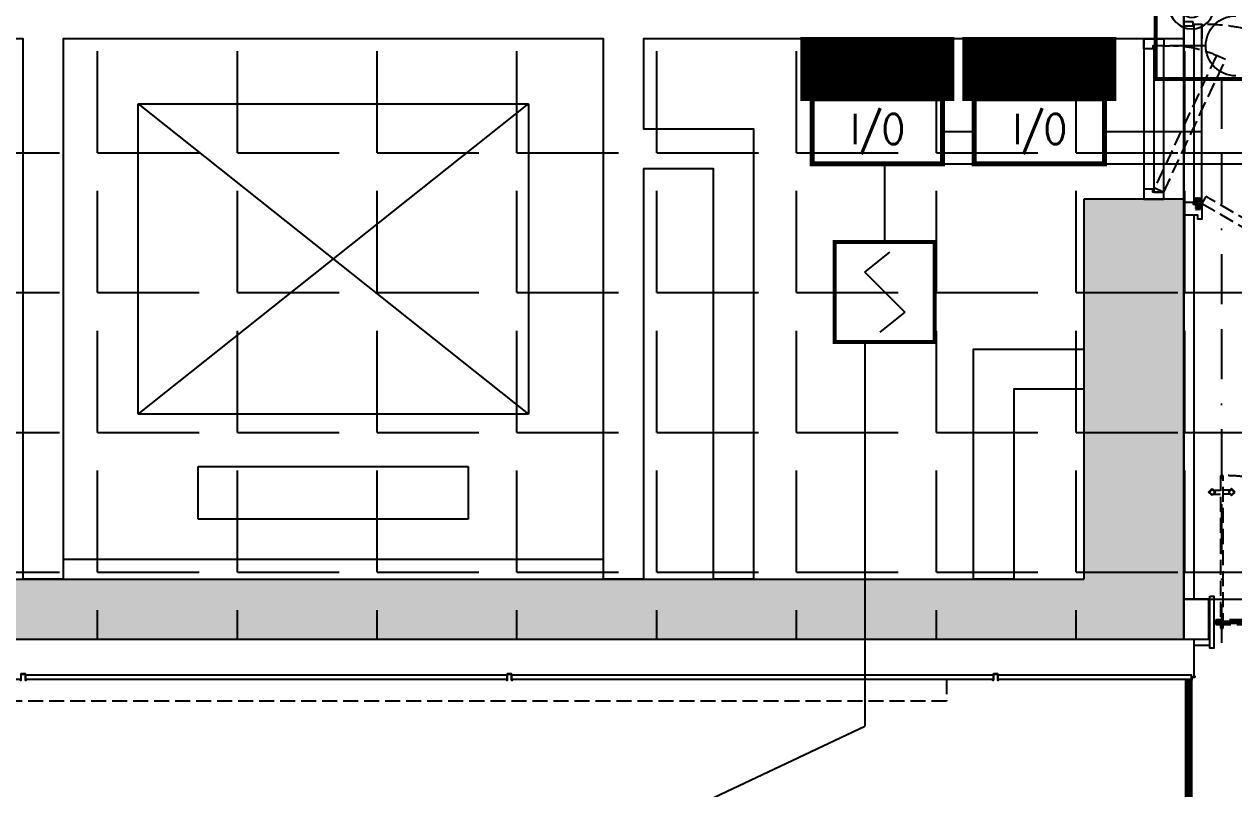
# Model space of a CAD drawing. Extents: x -284868 to 304789, y -137694 to 137894.
# Drawn here: x 211294 to 217338, y -12440 to -8619 of the extents above; entities that cross this region are included whole.
import ezdxf
from ezdxf.enums import TextEntityAlignment as Align

# ---------------------------------------------------------------- set-up
doc = ezdxf.new("R2010")
doc.units = 0
doc.set_wipeout_variables(frame=1)
doc.linetypes.add('BORDER2', pattern=[0.875, 0.25, -0.125, 0.25, -0.125, 0, -0.125])
doc.linetypes.add('DASH', pattern=[0.35, 0.25, -0.1])
doc.layers.get('0').update_dxf_attribs({"linetype": 'CONTINUOUS'})
for name, color, linetype in [('0-墙', 4, 'CONTINUOUS'), ('0-建筑柱体', 251, 'CONTINUOUS'), ('0-电梯', 3, 'CONTINUOUS'), ('0-非设计区域', 251, 'CONTINUOUS'), ('E-FIRE-CIRC', 120, 'CONTINUOUS'), ('E-FIRE-EQPM', 3, 'CONTINUOUS'), ('EM-强电', 220, 'CONTINUOUS'), ('EQUIP-消防', 3, 'CONTINUOUS'), ('EQUIP-箱柜', 3, 'CONTINUOUS'), ('P-完成面', 42, 'CONTINUOUS'), ('P-平面家具', 3, 'CONTINUOUS'), ('P-门扇', 6, 'CONTINUOUS'), ('TEXT_照明_回路标注', 41, 'CONTINUOUS'), ('WIRE-消防电源', 2, 'TG_D'), ('WIRE-电话插孔', 120, 'BORDER2')]:
    doc.layers.add(name, color=color, linetype=linetype)
doc.styles.add('_TEL_DIM', font='SIMPLEX', dxfattribs={"width": 0.8, "height": 3.5, "bigfont": 'HZTXT'})
doc.styles.get("Standard").update_dxf_attribs({"font": 'GBENOR', "bigfont": 'GBCBIG'})
doc.styles.add('TG_LINETYPE', font='SIMPLEX', dxfattribs={"width": 0.8, "height": 3, "bigfont": 'HZTXT'})
doc.linetypes.add('TG_D', pattern='A,2,-0.3,["D",TG_LINETYPE,S=0.1,R=0,X=-0.23,Y=-0.15],0', length=2.3)

# ---------------------------------------------------------------- blocks, each defined once
blk = doc.blocks.new('213r5467')
for p, q in [((-90909.2, -260063), (-90909.2, -260325.5)), ((-89559.2, -260063), (-90909.2, -260063)), ((-89559.2, -260325.5), (-89559.2, -260063)), ((-90909.2, -260325.5), (-89559.2, -260325.5)), ((-91209.2, -260588), (-91209.2, -262138)), ((-89259.2, -260588), (-91209.2, -260588)), ((-91209.2, -260588), (-89259.2, -262138)), ((-91209.2, -262138), (-89259.2, -260588)), ((-89259.2, -262138), (-89259.2, -260588)), ((-91209.2, -262138), (-89259.2, -262138))]:
    blk.add_line(p, q)
blk.add_lwpolyline([(-88884.2, -262463), (-91584.2, -262463), (-91584.2, -259863), (-88884.2, -259863), (-88884.2, -262463)])
blk = doc.blocks.new('sgASGHHHH')
for points in [[(-94645.8, -911924), (-94645.8, -913824), (-94145.8, -914124), (-94145.8, -911924)], [(-102645.8, -913824), (-102995.8, -914124), (-94145.8, -914124), (-94645.8, -913824)]]:
    blk.add_hatch(color=256).paths.add_polyline_path(points)
at = {"color": 4}
for p, q in [((-94645.8, -911924), (-94645.8, -913824)), ((-94145.8, -911924), (-94645.8, -911924)), ((-94145.8, -911924), (-94145.8, -914124)), ((-102645.8, -913824), (-94645.8, -913824)), ((-102995.8, -914124), (-94145.8, -914124))]:
    blk.add_line(p, q, dxfattribs=at)
blk = doc.blocks.new('A$C4A657766')
h = blk.add_hatch()
h.set_pattern_fill('ANSI32', color=256, scale=0.2, style=0)
h.set_pattern_definition([(45, (-14.9999, -5), (-1.34704, 1.34704), []), (45, (-14.1019, -5), (-1.34704, 1.34704), [])])
h.paths.add_polyline_path([(-11.5, 26.5), (-11.5, -3.5), (-13.5, -3.5), (-13.5, 0), (-15, 0), (-15, -5), (-10, -5), (-10, 25), (10, 25), (10, -5), (15, -5), (15, 0), (13.5, 0), (13.5, -3.5), (11.5, -3.5), (11.5, 26.5)])
blk.add_lwpolyline([(-11.5, 26.5), (-11.5, -3.5), (-13.5, -3.5), (-13.5, 0), (-15, 0), (-15, -5), (-10, -5), (-10, 25), (10, 25), (10, -5), (15, -5), (15, 0), (13.5, 0), (13.5, -3.5), (11.5, -3.5), (11.5, 26.5), (-11.5, 26.5)])
blk = doc.blocks.new('A$C6C5C068E')
h = blk.add_hatch()
h.set_pattern_fill('ANSI32', color=256, scale=0.2, style=0)
h.set_pattern_definition([(45, (506565838.6591, 131390591.2148), (-1.3470384181604, 1.3470384181604), []), (45, (506565839.5572, 131390591.2148), (-1.3470384181604, 1.3470384181604), [])])
h.paths.add_polyline_path([(11.2, 11.2), (-3.8, 11.2), (-3.8, 13.8), (0, 13.8), (0, 15), (-5, 15), (-5, 10), (10, 10), (10, -5), (15, -5), (15, 0), (13.8, 0), (13.8, -3.8), (11.2, -3.8)])
blk.add_lwpolyline([(11.2, 11.2), (-3.8, 11.2), (-3.8, 13.8), (0, 13.8), (0, 15), (-5, 15), (-5, 10), (10, 10), (10, -5), (15, -5), (15, 0), (13.8, 0), (13.8, -3.8), (11.2, -3.8)], close=True)
blk = doc.blocks.new('A$C67A6433D')
at = {"linetype": 'DASH', "ltscale": 0.03}
blk.add_wipeout([(30.7, 0), (-28.1, 0), (-28.1, 25.8), (30.7, 25.8)], dxfattribs=at)
for p, q in [((-25.8, 19.5), (-22.7, 19)), ((-25.4, 13.4), (-18.7, 4.2)), ((-20.9, 18.6), (-9.1, 16.4)), ((-20.3, 1.6), (-20.3, 0)), ((-18.9, 12.6), (-11.9, 2.9)), ((-17.9, 11.2), (-6.8, 9.1)), ((-16, 8.5), (-6.1, 8.5)), ((-16, 2.9), (-0.3, 2.9)), ((-13, 24.2), (-13, 25.8)), ((-12.3, 23.4), (-12.3, 24.7)), ((-12.3, 24.7), (0, 24.7)), ((-8.8, 11.8), (-8.7, 20.7)), ((-8.7, 16.4), (-8.7, 20.7)), ((-1.5, 4), (-7.9, 10.2)), ((-1.9, 19.2), (-3.5, 14.1)), ((0.4, 9.4), (-2.8, 11.9)), ((2.6, 9.4), (5.8, 11.9)), ((30.4, 25.8), (3, 25.8)), ((14.9, 24.7), (3, 24.7)), ((18.6, 2.9), (3.3, 2.9)), ((4.5, 4), (10.9, 10.2)), ((4.9, 19.2), (6.5, 14.1)), ((18.6, 8.5), (9.1, 8.5)), ((11.8, 11.8), (11.7, 20.7)), ((23.5, 18.6), (11.7, 16.4)), ((20.5, 11.2), (12.3, 9.7)), ((21.5, 12.6), (14.5, 2.9)), ((14.9, 23.4), (14.9, 24.7)), ((15.6, 24.2), (15.6, 25.8)), ((28, 13.4), (21.4, 4.2)), ((22.9, 1.6), (22.9, 0)), ((28.4, 19.5), (25.4, 19))]:
    blk.add_line(p, q, dxfattribs=at)
for points in [[(0, 9.7), (0, 25.8), (-27.7, 25.8), (-27.7, 0), (0, 0), (0, 2.7)], [(3, 9.7), (3, 25.8), (30.7, 25.8), (30.7, 0), (3, 0), (3, 2.7)]]:
    blk.add_lwpolyline(points, dxfattribs=at)
for points in [[(-13, 24.2), (-13, 24.2), (-25.8, 24.2, 0.414214), (-26.5, 23.4), (-26.5, 2.4, 0.414214), (-25.8, 1.6), (-20.3, 1.6)], [(-12.3, 23.4), (-25, 23.4, 0.414214), (-25.8, 22.6), (-25.8, 16.8)], [(-25.8, 14), (-25.8, 5, 0.414214), (-25, 4.2), (-18.7, 4.2)], [(14.9, 23.4), (27.6, 23.4, -0.414214), (28.4, 22.6), (28.4, 16.8)], [(15.6, 24.2), (15.6, 24.2), (28.4, 24.2, -0.414214), (29.2, 23.4), (29.2, 2.4, -0.414214), (28.4, 1.6), (22.9, 1.6)], [(28.4, 14), (28.4, 5, -0.414214), (27.6, 4.2), (21.4, 4.2)]]:
    blk.add_lwpolyline(points, format="xyb", dxfattribs=at)
for centre in [(-22.5, 15.4), (-5.1, 20.7), (1.5, 6), (8.1, 20.7), (25.1, 15.4)]:
    blk.add_circle(centre, 1.99, dxfattribs=at)
for centre, radius, start, end in [((-22.5, 15.4), 3.58, 338.85628, 221.96096), ((-17.6, 13.5), 1.59, 158.85628, 216.02452), ((-16, 6.5), 3.58, 211.82128, 270), ((-6.8, 11.8), 1.99, 178.25247, 238.26721), ((-5.1, 20.7), 3.58, 334.84516, 179.12624), ((-1.6, 13.5), 1.99, 160.89293, 232.11387), ((1.5, 6), 3.58, 213.03161, 326.96839), ((1.5, 6), 3.58, 72.86559, 107.13441), ((8.1, 20.7), 3.58, 0.87376, 205.15484), ((4.6, 13.5), 1.99, 307.88613, 19.10707), ((9.8, 11.8), 1.99, 301.73279, 1.74753), ((12, 11.2), 1.59, 222.33862, 280.57582), ((18.6, 6.5), 3.58, 270, 328.17872), ((25.1, 15.4), 3.58, 318.03904, 201.14372), ((20.2, 13.5), 1.59, 323.97548, 21.14372)]:
    blk.add_arc(centre, radius, start, end, dxfattribs=at)
blk = doc.blocks.new('A$C250F1CE2')
at = {"color": 251, "linetype": 'DASH', "ltscale": 300}
blk.add_lwpolyline([(35, 100), (696.6, 408.5), (717.7, 363.2), (56.1, 54.7)], close=True, dxfattribs=at)
for points in [[(0, 100), (35, 100), (35, 45), (50, 45), (50, 0), (0, 0), (0, 100)], [(800, 100), (765, 100), (765, 45), (750, 45), (750, 0), (800, 0), (800, 100)]]:
    blk.add_lwpolyline(points)
blk.add_lwpolyline([(35, 100), (765, 100), (765, 50), (35, 50)], close=True)
blk.add_arc((223.2, 139.2), 543.2, 355.86618, 27.00764, dxfattribs=at)
blk = doc.blocks.new('A$C7B347943')
at = {"layer": 'P-门扇', "color": 251, "linetype": 'DASH', "ltscale": 300}
for p, q in [((-9.9, 0), (9.9, 0)), ((0, -9.9), (0, 9.9))]:
    blk.add_line(p, q, dxfattribs=at)
blk.add_lwpolyline([(114, -12), (114, 12), (-30, 12), (-30, -12)], close=True, dxfattribs=at)
at = {"layer": 'P-门扇', "color": 6, "linetype": 'DASH', "ltscale": 300}
blk.add_circle((0, 0), 6, dxfattribs=at)
blk = doc.blocks.new('A$C21f4e1ae')
at = {"layer": 'P-门扇', "color": 251, "linetype": 'DASH', "ltscale": 300}
for p, q in [((-775.5, 1), (-775.5, -34)), ((-755.5, 1), (-755.5, -34)), ((-775.5, -81), (-775.5, -46)), ((-755.5, -81), (-755.5, -46)), ((-775.5, -1469), (-775.5, -1504)), ((-755.5, -1469), (-755.5, -1504)), ((-775.5, -1551), (-775.5, -1516)), ((-755.5, -1551), (-755.5, -1516))]:
    blk.add_line(p, q, dxfattribs=at)
at = {"layer": 'P-门扇', "color": 8}
for p, q in [((-120, -10), (-120, -772.5)), ((-110, -10), (-110, -772.5)), ((-120, -1540), (-120, -777.5)), ((-110, -1540), (-110, -777.5))]:
    blk.add_line(p, q, dxfattribs=at)
at = {"layer": 'P-门扇', "color": 251}
for p, q in [((-156, -680.5), (-121, -680.5)), ((-156, -700.5), (-121, -700.5)), ((-74, -680.5), (-109, -680.5)), ((-74, -700.5), (-109, -700.5)), ((-156, -849.5), (-121, -849.5)), ((-156, -869.5), (-121, -869.5)), ((-74, -849.5), (-109, -849.5)), ((-74, -869.5), (-109, -869.5))]:
    blk.add_line(p, q, dxfattribs=at)
at = {"layer": 'P-门扇', "color": 251, "linetype": 'DASH', "ltscale": 300}
for points in [[(-748, 8.5), (-765.5, 26), (-783, 8.5), (-765.5, -9)], [(-752.2, 8.5), (-765.5, 21.8), (-778.8, 8.5), (-765.5, -4.8)], [(-847.5, -35), (-846.5, -34), (-86, -34), (-85, -35), (-85, -45), (-86, -46), (-846.5, -46), (-847.5, -45)], [(-748, -88.5), (-765.5, -106), (-783, -88.5), (-765.5, -71)], [(-752.2, -88.5), (-765.5, -101.8), (-778.8, -88.5), (-765.5, -75.2)], [(-748, -1461.5), (-765.5, -1444), (-783, -1461.5), (-765.5, -1479)], [(-752.2, -1461.5), (-765.5, -1448.2), (-778.8, -1461.5), (-765.5, -1474.8)], [(-847.5, -1515), (-846.5, -1516), (-86, -1516), (-85, -1515), (-85, -1505), (-86, -1504), (-846.5, -1504), (-847.5, -1505)], [(-748, -1558.5), (-765.5, -1576), (-783, -1558.5), (-765.5, -1541)], [(-752.2, -1558.5), (-765.5, -1571.8), (-778.8, -1558.5), (-765.5, -1545.2)]]:
    blk.add_lwpolyline(points, close=True, dxfattribs=at)
at = {"layer": 'P-门扇'}
for points in [[(-110, -772.5), (-109, -771.5), (-109, -11), (-110, -10), (-120, -10), (-121, -11), (-121, -771.5), (-120, -772.5)], [(-110, -777.5), (-109, -778.5), (-109, -1539), (-110, -1540), (-120, -1540), (-121, -1539), (-121, -778.5), (-120, -777.5)]]:
    blk.add_lwpolyline(points, close=True, dxfattribs=at)
at = {"layer": 'P-门扇', "color": 251}
for points in [[(-163.5, -673), (-181, -690.5), (-163.5, -708), (-146, -690.5)], [(-163.5, -677.2), (-176.8, -690.5), (-163.5, -703.8), (-150.2, -690.5)], [(-66.5, -673), (-49, -690.5), (-66.5, -708), (-84, -690.5)], [(-66.5, -677.2), (-53.2, -690.5), (-66.5, -703.8), (-79.8, -690.5)], [(-163.5, -877), (-181, -859.5), (-163.5, -842), (-146, -859.5)], [(-66.5, -877), (-49, -859.5), (-66.5, -842), (-84, -859.5)], [(-163.5, -872.8), (-176.8, -859.5), (-163.5, -846.2), (-150.2, -859.5)], [(-66.5, -872.8), (-53.2, -859.5), (-66.5, -846.2), (-79.8, -859.5)]]:
    blk.add_lwpolyline(points, close=True, dxfattribs=at)
at = {"layer": 'P-门扇', "color": 251, "linetype": 'DASH', "ltscale": 300}
for centre, start, end in [((-133.7, -58.7), 178.68099, 271.31901), ((-133.7, -1491.3), 88.68099, 181.31901)]:
    blk.add_arc(centre, 714, start, end, dxfattribs=at)
at = {"layer": 'P-门扇', "extrusion": (0, 0, -1), "zscale": -1, "rotation": 270}
blk.add_blockref('A$C7B347943', (115, -40), dxfattribs=at)
at = {"layer": 'P-门扇', "rotation": 90.00000000000003}
blk.add_blockref('A$C7B347943', (-115, -1510), dxfattribs=at)
blk = doc.blocks.new('$equip$00002649')
for p, q in [((-0.5, 0.5), (-0.5, -0.5)), ((0.5, 0.5), (-0.5, 0.5)), ((0.5, -0.5), (0.5, 0.5)), ((-0.2, 0.2), (0.05, 0.4)), ((0, 0), (-0.2, 0.2)), ((0, 0), (0.2, -0.2)), ((0.2, -0.2), (-0.05, -0.4)), ((-0.5, -0.5), (0.5, -0.5))]:
    blk.add_line(p, q)
at = {"const_width": 0.04}
blk.add_lwpolyline([(-0.5, 0.5), (0.5, 0.5), (0.5, -0.5), (-0.5, -0.5), (-0.5, 0.5), (0.5, 0.5)], dxfattribs=at)
for p in [(0, 0.5), (-0.5, 0), (0.5, 0), (0, -0.5)]:
    blk.add_point(p)
at = {"color": 7, "flags": 1}
for tag, height, p in [('A', 0.00002, (0, 0)), ('B', 0.4, (0.762, -0.208))]:
    blk.add_attdef(tag, text='', height=height, dxfattribs=at).set_placement(p, align=Align.MIDDLE_CENTER)
blk = doc.blocks.new('$equip$00002655')
for p, q in [((-0.5, 1), (-0.5, 0)), ((0.5, 1), (-0.5, 1)), ((0.5, 0), (0.5, 1)), ((-0.169, 0.5), (-0.169, 0.15)), ((-0.5, 0), (0.5, 0))]:
    blk.add_line(p, q)
at = {"const_width": 0.04}
blk.add_lwpolyline([(-0.5, 1), (0.5, 1), (0.5, 0), (-0.5, 0), (-0.5, 1), (0.5, 1)], dxfattribs=at)
for radius in [0.226, 0.113]:
    blk.add_circle((0.227, 0.36), radius)
blk.add_arc((-0.169, 0.8), 0.3, 180, 0)
for p in [(0, 1), (-0.5, 0.5), (0.5, 0.5), (0, 0)]:
    blk.add_point(p)
at = {"color": 7, "flags": 1}
for tag, height, p in [('B', 0.4, (0.762, 0.292)), ('A', 0.00002, (0, 0))]:
    blk.add_attdef(tag, text='', height=height, dxfattribs=at).set_placement(p, align=Align.MIDDLE_CENTER)
blk = doc.blocks.new('*X428')
at = {"color": 0}
for p, q in [((-250, 32.8), (-82.8, 200)), ((-250, 68.2), (-118.2, 200)), ((-250, 103.6), (-153.6, 200)), ((-250, 138.9), (-188.9, 200)), ((-250, 174.3), (-224.3, 200)), ((-247.5, 0), (-47.5, 200)), ((-212.1, 0), (-12.1, 200)), ((-176.8, 0), (23.2, 200)), ((-141.4, 0), (58.6, 200)), ((-106.1, 0), (93.9, 200)), ((-70.7, 0), (129.3, 200)), ((-35.4, 0), (164.6, 200)), ((0, 0), (200, 200)), ((35.4, 0), (235.4, 200)), ((70.7, 0), (250, 179.3)), ((106.1, 0), (250, 143.9)), ((141.4, 0), (250, 108.6)), ((176.8, 0), (250, 73.2)), ((212.1, 0), (250, 37.9)), ((247.5, 0), (250, 2.5))]:
    blk.add_line(p, q, dxfattribs=at)
blk = doc.blocks.new('$equip$00002943')
for p, q in [((-0.75, 0.6), (-0.75, 0)), ((0.75, 0.6), (-0.75, 0.6)), ((0.75, 0), (0.75, 0.6)), ((-0.75, 0), (0.75, 0))]:
    blk.add_line(p, q)
for points, const_width in [([(-0.75, 0.6), (-0.75, 0), (0.75, 0), (0.75, 0.6), (-0.75, 0.6), (-0.75, 0)], 0.04), ([(-0.75, 0.3), (0.75, 0.3)], 0.6)]:
    blk.add_lwpolyline(points, dxfattribs=dict(const_width=const_width))
for p in [(0, 0.6), (-0.75, 0.3), (0.75, 0.3), (0, 0)]:
    blk.add_point(p)
at = {"xscale": 0.0030000000006112, "yscale": 0.0030000000006112, "zscale": 0.0030000000006112}
blk.add_blockref('*X428', (0, 0), dxfattribs=at)
at = {"color": 7, "style": '_TEL_DIM', "flags": 1}
for tag in ['A', 'REMARK']:
    blk.add_attdef(tag, text='', height=0.00002, dxfattribs=at).set_placement((0, 0), align=Align.MIDDLE_CENTER)
blk = doc.blocks.new('$equip$00002773')
for p, q in [((0.65, 0.65), (-0.65, 0.65)), ((-0.65, 0.65), (-0.65, 0)), ((0.65, 0), (0.65, 0.65)), ((-0.65, 0), (0.65, 0))]:
    blk.add_line(p, q)
at = {"const_width": 0.05}
blk.add_lwpolyline([(-0.65, 0.65), (-0.65, 0), (0.65, 0), (0.65, 0.65), (-0.65, 0.65), (-0.65, 0)], dxfattribs=at)
for p in [(0, 0.65), (-0.65, 0.325), (0.65, 0.325), (0, 0)]:
    blk.add_point(p)
at = {"color": 7}
blk.add_attdef('$TEXT$', text='', height=0.3, dxfattribs=at).set_placement((0.006, 0.343), align=Align.MIDDLE_CENTER)
at = {"color": 7, "flags": 1}
for tag, height, p in [('B', 0.4, (0.905, 0.246)), ('A', 0.00002, (0, 0))]:
    blk.add_attdef(tag, text='', height=height, dxfattribs=at).set_placement(p, align=Align.MIDDLE_CENTER)
blk = doc.blocks.new('A$C1F876902')
at = {"layer": 'E-FIRE-CIRC'}
for p, q in [((89, 2800), (89, 2537.5)), ((-1206.2, 2537.5), (-1046.6, 2537.5)), ((-396.6, 2537.5), (89, 2537.5)), ((-1494.2, 1985.1), (-1494.2, 2375))]:
    blk.add_line(p, q, dxfattribs=at)
at = {"layer": 'WIRE-消防电源', "ltscale": 1000}
for p, q in [((-1206.2, 2375), (-1046.6, 2375)), ((-400, 2375), (434.7, 2375))]:
    blk.add_line(p, q, dxfattribs=at)
at = {"layer": 'WIRE-电话插孔', "ltscale": 1000}
blk.add_line((188.5, 2800), (188.5, -17.3), dxfattribs=at)
at = {"layer": 'E-FIRE-EQPM', "xscale": 500, "yscale": 500, "zscale": 500}
blk.add_blockref('$equip$00002649', (-1494.2, 1735.1), dxfattribs=at)
at = {"layer": 'EQUIP-消防', "ltscale": 15, "xscale": -499.9999999999999, "yscale": 500, "zscale": 500, "rotation": 270}
blk.add_blockref('$equip$00002655', (-140, 3050), dxfattribs=at)
at = {"layer": 'EQUIP-消防', "ltscale": 0.5}
ref = blk.add_blockref('$equip$00002773', (-1531.2, 2700), dxfattribs=dict(at, xscale=-499.9999999999999, yscale=499.9999999999999, zscale=499.9999999999999, rotation=179.9999898553697))
ref.add_attrib('$TEXT$', 'I/O', dxfattribs={"layer": '0', "color": 7, "height": 150, "rotation": 359.99999, "style": '_TEL_DIM', "width": 0.8}).set_placement((-1528.1, 2549.9), align=Align.MIDDLE_CENTER)
ref = blk.add_blockref('$equip$00002773', (-721.6, 2700), dxfattribs=dict(at, xscale=-499.9999999999999, yscale=499.9999999999999, zscale=499.9999999999999, rotation=179.9999898553697))
ref.add_attrib('$TEXT$', 'I/O', dxfattribs={"layer": '0', "color": 7, "height": 150, "rotation": 359.99999, "style": '_TEL_DIM', "width": 0.8}).set_placement((-718.5, 2549.9), align=Align.MIDDLE_CENTER)
at = {"layer": 'EQUIP-箱柜', "xscale": -500, "yscale": 500, "zscale": 500, "rotation": 180}
for p in [(-1531.2, 3000), (-721.6, 3000)]:
    blk.add_blockref('$equip$00002943', p, dxfattribs=at)
blk = doc.blocks.new('A$C41675BF7')
at = {"layer": 'EM-强电', "color": 6, "const_width": 40}
blk.add_lwpolyline([(25, -200), (25, -3500)], dxfattribs=at)

msp = doc.modelspace()

# ---------------------------------------------------------------- hatches: boundary and pattern name
at = {"layer": '0-非设计区域', "ltscale": 3}
h = msp.add_hatch(dxfattribs=at)
h.set_pattern_fill('ANGLE', color=256, scale=100)
h.set_pattern_definition([(0, (-136891.6, 452446.1), (0, 698.5), [508, -190.5]), (90, (-136891.6, 452446.1), (-698.5, 4e-14), [508, -190.5])])
h.paths.add_polyline_path([(202187.8, -11692.7), (217087.8, -11692.7), (217087.8, 6107.3), (202187.8, 6107.3)])

# ---------------------------------------------------------------- linework, layer by layer
at = {"layer": '0-墙'}
for points in [[(216687.8, -7692.7), (216687.8, -8492.7), (217087.8, -8492.7), (217087.8, -8692.7), (214387.8, -8692.7), (214387.8, -9142.7), (214937.8, -9142.7), (214937.8, -11392.7), (214737.8, -11392.7), (214737.8, -9342.7), (214387.8, -9342.7), (214387.8, -11392.7), (214187.8, -11392.7), (214187.8, -8692.7), (211487.8, -8692.7), (211487.8, -11392.7), (211287.8, -11392.7), (211287.8, -8692.7), (208587.8, -8692.7), (208587.8, -8492.7), (209887.8, -8492.7), (209887.8, -5692.7), (206087.8, -5692.7)], [(216587.8, -10442.7), (216237.8, -10442.7), (216237.8, -11392.7), (216037.8, -11392.7), (216037.8, -10242.7), (216587.8, -10242.7), (216587.8, -10442.7)]]:
    msp.add_lwpolyline(points, dxfattribs=at)
at = {"layer": '0-墙', "ltscale": 3}
msp.add_lwpolyline([(217212.8, -11692.7), (217212.8, -11492.7), (217087.8, -11492.7), (217087.8, -11692.7)], close=True, dxfattribs=at)
at = {"layer": '0-非设计区域', "ltscale": 3}
msp.add_lwpolyline([(202187.8, -11692.7), (217087.8, -11692.7), (217087.8, 6107.3), (202187.8, 6107.3)], close=True, dxfattribs=at)
at = {"layer": 'E-FIRE-CIRC'}
for p in [(215493.6, -10207.6), (211627.7, -13949.4)]:
    msp.add_line(p, (215493.6, -12127.5), dxfattribs=at)
at = {"layer": 'P-完成面'}
for p, q in [((217177.8, -8617.7), (217177.8, -8692.7)), ((217212.8, -11492.7), (217217.8, -11492.7)), ((217137.8, -11722.7), (217217.8, -11722.7)), ((217212.8, -11692.7), (217217.8, -11692.7))]:
    msp.add_line(p, q, dxfattribs=at)
for points in [[(217134.8, -8607.7), (217087.8, -8607.7), (217087.8, -8627.7), (217134.8, -8627.7)], [(217137.8, -9514.7), (217177.8, -9514.7), (217177.8, -8620.7), (217137.8, -8620.7)], [(217217.8, -11477.7), (217237.8, -11477.7), (217237.8, -11737.7), (217217.8, -11737.7)]]:
    msp.add_lwpolyline(points, close=True, dxfattribs=at)
for points in [[(217087.8, -9507.7), (217134.8, -9507.7), (217134.8, -9517.7), (217177.8, -9517.7), (217177.8, -9592.7), (217157.8, -9592.7), (217157.8, -9572.7), (217087.8, -9572.7), (217087.8, -9507.7)], [(217137.8, -9572.7), (217137.8, -11492.7)], [(217137.8, -11692.7), (217137.8, -11881.5)], [(213706.3, -11892.7), (213706.3, -11872.7), (211299.3, -11872.7), (211299.3, -11892.7)], [(211299.3, -11892.7), (213706.3, -11892.7)], [(216136.3, -11892.7), (216136.3, -11872.7), (213729.3, -11872.7), (213729.3, -11892.7)], [(213729.3, -11892.7), (216136.3, -11892.7)], [(217126.6, -11892.7), (217126.6, -11872.7), (216159.3, -11872.7), (216159.3, -11892.7)], [(216159.3, -11892.7), (217126.6, -11892.7)]]:
    msp.add_lwpolyline(points, dxfattribs=at)
at = {"layer": 'P-平面家具', "linetype": 'DASH', "ltscale": 300}
msp.add_lwpolyline([(209102.8, -11892.7), (215902.8, -11892.7), (215902.8, -12002.8), (209102.8, -12002.8)], close=True, dxfattribs=at)
at = {"layer": 'P-门扇'}
msp.add_line((216887.8, -8692.7), (216887.8, -9492.7), dxfattribs=at)

# ---------------------------------------------------------------- block references
at = {"layer": '0-建筑柱体'}
msp.add_blockref('sgASGHHHH', (311233.6, 902431.3), dxfattribs=at)
at = {"layer": '0-电梯', "xscale": -1, "rotation": 180}
msp.add_blockref('213r5467', (303071.9, -271155.7), dxfattribs=at)
at = {"layer": 'P-完成面'}
for p in [(211287.8, -11892.7), (213717.8, -11892.7), (216147.8, -11892.7)]:
    msp.add_blockref('A$C4A657766', p, dxfattribs=at)
at = {"layer": 'P-完成面', "xscale": -1}
msp.add_blockref('A$C6C5C068E', (217137.8, -11892.7), dxfattribs=at)
at = {"layer": 'P-门扇', "color": 1, "ltscale": 3, "rotation": 269.9999999999999}
msp.add_blockref('A$C21f4e1ae', (218787.8, -11722.7), dxfattribs=at)

# ---------------------------------------------------------------- next in the draw order: block references
at = {"layer": 'P-完成面', "rotation": 90}
msp.add_blockref('A$C67A6433D', (217172.8, -9517.7), dxfattribs=at)

# ---------------------------------------------------------------- next in the draw order: hatches: boundary and pattern name
at = {"layer": '0-非设计区域', "ltscale": 3}
h = msp.add_hatch(dxfattribs=at)
h.set_pattern_fill('ANGLE', color=256, scale=100)
h.set_pattern_definition([(0, (-222963.06, 452446.1), (0, 698.5), [508, -190.5]), (90, (-222963.06, 452446.1), (-698.5, 4e-14), [508, -190.5])])
h.paths.add_polyline_path([(203337.8, 19007.8), (203337.8, 16857.3), (205537.8, 16857.3), (205537.8, 6107.3), (217087.8, 6107.3), (217087.8, -11492.7), (218887.8, -11492.7), (218887.8, -1140.1), (228338.2, -1140.1), (228338.3, 19007.8)])

# ---------------------------------------------------------------- next in the draw order: linework, layer by layer
msp.add_lwpolyline([(203337.8, 19007.8), (203337.8, 16857.3), (205537.8, 16857.3), (205537.8, 6107.3), (217087.8, 6107.3), (217087.8, -11492.7), (218887.8, -11492.7), (218887.8, -1140.1), (228338.2, -1140.1), (228338.3, 19007.8)], close=True, dxfattribs=at)
at = {"layer": 'P-门扇', "color": 251, "linetype": 'DASH', "ltscale": 300}
msp.add_lwpolyline([(217197.8, -9480.1), (217177.8, -9514.7), (217952, -9961.7), (217972, -9927.1)], close=True, dxfattribs=at)
msp.add_arc((217197.8, -9503.1), 882.7, 328.70167, 91.29834, dxfattribs=at)

# ---------------------------------------------------------------- next in the draw order: block references
at = {"layer": 'E-FIRE-CIRC'}
msp.add_blockref('A$C41675BF7', (217087.8, -11692.7), dxfattribs=at)
at = {"layer": 'P-门扇', "xscale": -1, "rotation": 270}
msp.add_blockref('A$C250F1CE2', (216887.8, -9492.7), dxfattribs=at)
at = {"layer": 'TEXT_照明_回路标注'}
msp.add_blockref('A$C1F876902', (217087.8, -11692.7), dxfattribs=at)

doc.saveas('drawing.dxf')
